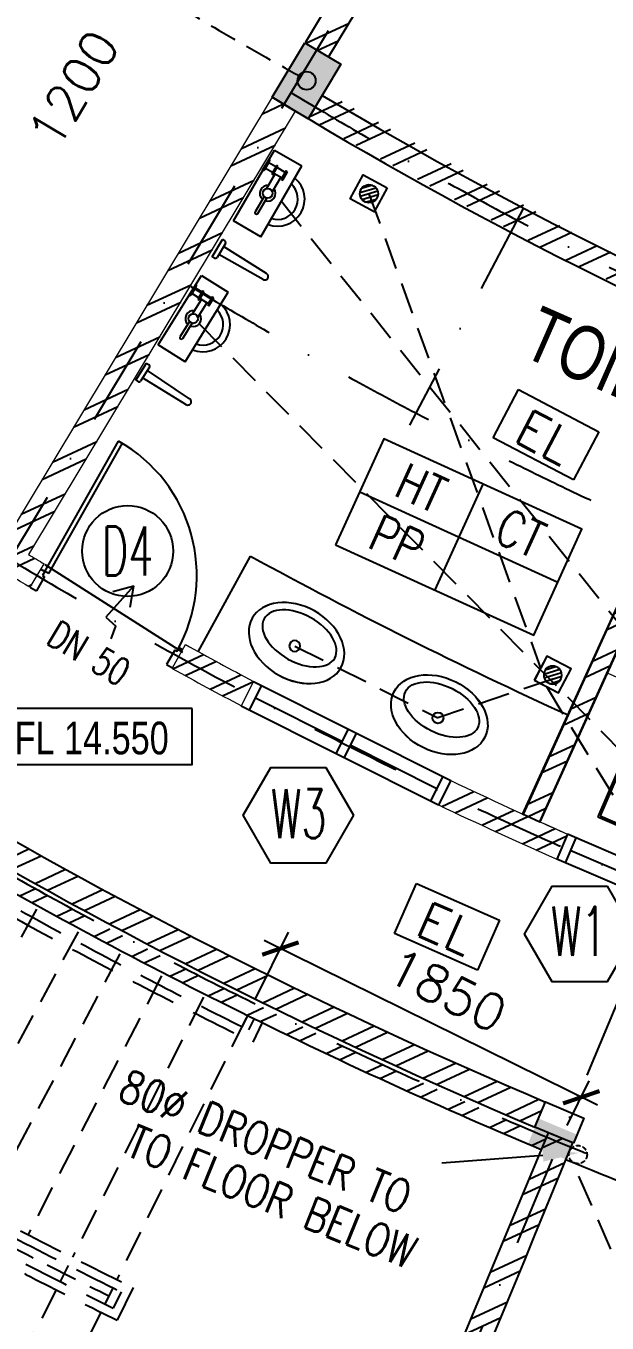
# Model space of a CAD drawing. Extents: x 2879167 to 2959690, y -882003 to -585933.
# Drawn here: x 2900177 to 2903379, y -859950 to -852808 of the extents above; entities that cross this region are included whole.
import ezdxf
from ezdxf.enums import TextEntityAlignment as Align

# ---------------------------------------------------------------- set-up
doc = ezdxf.new("R2010")
doc.units = 0
doc.header["$LTSCALE"] = 1000
doc.header["$MEASUREMENT"] = 0
doc.header["$PDMODE"] = 66
for name, pattern in [('DASHDOT', [1, 0.5, -0.25, 0, -0.25]), ('DASHED', [0.75, 0.5, -0.25]), ('HIDDEN', [0.375, 0.25, -0.125])]:
    doc.linetypes.add(name, pattern=pattern)
doc.layers.get('0').update_dxf_attribs({"linetype": 'CONTINUOUS'})
doc.layers.get('DEFPOINTS').update_dxf_attribs({"linetype": 'CONTINUOUS'})
for name, color, linetype in [('-EL & K', 10, 'CONTINUOUS'), ('COL', 3, 'CONTINUOUS'), ('DIM', 5, 'CONTINUOUS'), ('DR', 5, 'CONTINUOUS'), ('DRAIN', 1, 'CONTINUOUS'), ('Finishes', 1, 'CONTINUOUS'), ('GRID', 6, 'DASHDOT'), ('H', 6, 'CONTINUOUS'), ('h-x', 6, 'CONTINUOUS'), ('LINE', 7, 'CONTINUOUS'), ('railing', 1, 'CONTINUOUS'), ('RWDP', 5, 'CONTINUOUS'), ('SCH-WIN', 7, 'CONTINUOUS'), ('Sch_Door', 7, 'CONTINUOUS'), ('Sch_Window', 2, 'CONTINUOUS'), ('SP', 122, 'HIDDEN'), ('SPEC', 7, 'CONTINUOUS'), ('stair', 7, 'CONTINUOUS'), ('TEXT', 7, 'CONTINUOUS'), ('WALL', 2, 'CONTINUOUS'), ('WIN', 5, 'CONTINUOUS'), ('WP', 1, 'HIDDEN')]:
    doc.layers.add(name, color=color, linetype=linetype)
doc.styles.add('ROMANS', font='romans.shx')
doc.styles.add('ROMS', font='ROMANS.SHX', dxfattribs={"height": 300})
doc.styles.get("Standard").update_dxf_attribs({"font": 'Helv.shx'})
doc.dimstyles.get("Standard").update_dxf_attribs({"dimscale": 5, "dimtxt": 1, "dimasz": 2, "dimexe": 1, "dimexo": 1, "dimgap": 1, "dimtad": 0, "dimtih": 1, "dimtoh": 1, "dimdec": 4, "dimzin": 0, "dimdsep": 46, "dimtxsty": 'ROMANS', "dimcen": 1, "dimadec": 0, "dimazin": 0, "dimtfac": 1, "dimtdec": 4, "dimtofl": 0, "dimtmove": 0, "dimatfit": 3, "dimfxl": 0, "dimtolj": 1, "dimtzin": 0, "dimarcsym": 0})
doc.dimstyles.new('STANDARD$0', dxfattribs={"dimscale": 0, "dimtxt": 8, "dimasz": 6, "dimexe": 1, "dimexo": 1, "dimgap": 3, "dimtad": 1, "dimdec": 0, "dimlfac": -1, "dimrnd": 1, "dimzin": 0, "dimdsep": 46, "dimtxsty": 'Standard', "dimcen": 0, "dimclrd": 5, "dimclre": 250, "dimadec": 0, "dimazin": 0, "dimtfac": 1, "dimtdec": 4, "dimtofl": 0, "dimtmove": 0, "dimatfit": 3, "dimfxl": 0, "dimtolj": 1, "dimtzin": 0, "dimarcsym": 0})
pattern_1 = [(50, (488140.78, 85286.4), (251.041064, -21.963247), [26.25, -288.75]), (355, (488140.78, 85286.4), (-48.562967, 263.267247), [21, -231]), (100.4514, (488161.7, 85284.56), (202.478284, 241.30384), [22.309067, -245.39974]), (46.1842, (488140.78, 85356.4), (373.534367, -57.931655), [39.375, -433.125]), (96.6356, (488171.9, 85351.57), (327.131947, 340.941255), [33.4636, -368.09955]), (351.1842, (488140.78, 85356.4), (327.13168, 340.94151), [31.5, -346.5]), (21, (488175.78, 85338.9), (208.917468, -140.916612), [26.25, -288.75]), (326, (488175.78, 85338.9), (85.160366, 253.802516), [21, -231]), (71.4514, (488193.19, 85327.15), (294.07792, 112.885674), [22.309067, -245.39974]), (37.5, (488140.78, 85286.39), (4.2559494, 116.5128488), [0, -228.2, 0, -234.5, 0, -231.875]), (7.5, (488140.78, 85286.39), (92.074338, 138.044099), [0, -133.7, 0, -222.95, 0, -88.375]), (327.5, (488062.73, 85286.39), (186.8378527, -7.894205), [0, -87.5, 0, -273, 0, -362.25]), (317.5, (488027.73, 85286.4), (204.115159, 35.036744), [0, -113.75, 0, -181.3, 0, -257.25])]

# ---------------------------------------------------------------- blocks, each defined once
blk = doc.blocks.new('DR900')
at = {"layer": 'DR'}
for p, q in [((25, 940), (50, 940)), ((25, 115), (25, 940)), ((50, 115), (50, 940)), ((0, 115), (25, 115)), ((50, 115), (25, 115)), ((25, 115), (25, 90)), ((25, 90), (38, 90)), ((38, 90), (38, 0)), ((862, 90), (875, 90)), ((862, 90), (862, 0)), ((874.6, 115), (900, 115)), ((875, 115), (875, 90)), ((0, 0), (38, 0)), ((862, 0), (900, 0))]:
    blk.add_line(p, q, dxfattribs=at)
blk.add_arc((25, 90), 850, 0, 90, dxfattribs=at)
blk = doc.blocks.new('WC1-AA-P')
for p, q in [((-200, -595), (-200, 0)), ((-200, 0), (0, 0)), ((200, 0), (0, 0)), ((200, -595), (200, 0)), ((-190, -585), (-190, -10)), ((-190, -10), (0, -10)), ((190, -10), (0, -10)), ((190, -585), (190, -10)), ((-190, -238.1), (-109.1, -238.1)), ((-190, -260.1), (-105.6, -260.1)), ((-190, -282.1), (-102.2, -282.1)), ((190, -282.1), (102.2, -282.1)), ((190, -260.1), (105.6, -260.1)), ((190, -238.1), (109.1, -238.1)), ((-190, -304.1), (-99.4, -304.1)), ((-190, -326.1), (-95.2, -326.1)), ((-190, -348.1), (-91.7, -348.1)), ((190, -348.1), (91.7, -348.1)), ((190, -326.1), (95.2, -326.1)), ((190, -304.1), (99.4, -304.1)), ((-190, -370.1), (-87.5, -370.1)), ((-190, -392.1), (-82.7, -392.1)), ((-190, -414.1), (-78.5, -414.1)), ((190, -414.1), (78.5, -414.1)), ((190, -392.1), (82.7, -392.1)), ((190, -370.1), (87.5, -370.1)), ((-190, -436.1), (-73.6, -436.1)), ((-190, -458.1), (-68.8, -458.1)), ((-190, -480.1), (-62.5, -480.1)), ((190, -480.1), (62.5, -480.1)), ((190, -458.1), (68.8, -458.1)), ((190, -436.1), (73.6, -436.1)), ((-200, -595), (0, -595)), ((-190, -585), (0, -585)), ((190, -585), (0, -585)), ((200, -595), (0, -595))]:
    blk.add_line(p, q)
blk.add_circle((-0.3, -122.5), 50)
for centre, radius, start, end in [((-43.3, -134), 75.3, 106.06409, 151.9346), ((-7.2, -240.9), 188, 87.8826, 107.6175), ((7.2, -240.9), 188, 72.3825, 92.1174), ((43.3, -134), 75.3, 28.0654, 73.93591), ((45.8, -156.5), 166, 159.58955, 193.13024), ((-45.8, -156.5), 166, 346.86976, 20.41045), ((2847.9, 190), 2988.5, 187.38536, 192.46133), ((-2847.9, 190), 2988.5, 347.53867, 352.61464), ((40.3, -437), 111.9, 189.22993, 229.64631), ((-40.3, -437), 111.9, 310.35369, 350.77007), ((-0.3, -468), 63, 239.54708, 270), ((0.3, -468), 63, 270, 300.45292)]:
    blk.add_arc(centre, radius, start, end)
blk = doc.blocks.new('A$C1F7266B7')
at = {"layer": 'WIN'}
blk.add_circle((182.8, 279.3), 30.3, dxfattribs=at)
for centre, major_axis, ratio in [((202, 279.8), (0, 279.8), 0.722438), ((202, 279.8), (0, 279.8), 0.722438), ((202, 279.8), (0, 279.8), 0.722438), ((232, 281.4), (0, 222.3), 0.58459), ((232, 281.4), (0, 222.3), 0.58459), ((232, 281.4), (0, 222.3), 0.58459)]:
    blk.add_ellipse(centre, major_axis=major_axis, ratio=ratio, dxfattribs=at)
blk = doc.blocks.new('_ARCHTICK')
at = {"color": 0, "linetype": 'ByBlock', "const_width": 0.15}
blk.add_lwpolyline([(-0.5, -0.5), (0.5, 0.5)], dxfattribs=at)
blk = doc.blocks.new('*D195')
at = {"layer": 'DEFPOINTS', "color": 0}
for p in [(2914231.1, -832275.5), (2914231.1, -832275.5), (2913813.5, -834560.7), (2898231.1, -858827.3), (2931005.3, -860112.1)]:
    blk.add_point(p, dxfattribs=at)
at = {"layer": 'DIM'}
blk.add_arc((2914231.1, -832275.5), 2323, 238.92705, 301.07295, dxfattribs=at)
at = {"layer": 'DIM', "xscale": 200, "yscale": 200, "zscale": 200}
for p, rotation in [((2913032.1, -834265.2), 148.9270490380316), ((2915430.1, -834265.2), 31.07295098388072)]:
    blk.add_blockref('_ARCHTICK', p, dxfattribs=dict(at, rotation=rotation))
at = {"layer": 'DIM', "color": 7, "insert": (2914231.1, -834379.5), "char_height": 200, "attachment_point": 5, "rotation": 0, "style": 'ROMANS'}
blk.add_mtext('\\A1;62°8\'45"', dxfattribs=at)
blk = doc.blocks.new('*D214')
at = {"layer": 'DEFPOINTS', "color": 0}
for p in [(2914231.1, -832275.5), (2914231.1, -832275.5), (2903495.6, -864095.1), (2905581, -865721.3), (2910577.9, -865824)]:
    blk.add_point(p, dxfattribs=at)
at = {"layer": 'DIM'}
for p, q in [((2903463.6, -864189.8), (2903155.3, -865103.7)), ((2910567.1, -865923.4), (2910480.6, -866718.2))]:
    blk.add_line(p, q, dxfattribs=at)
blk.add_arc((2914231.1, -832275.5), 34546.3, 251.35623, 263.78541, dxfattribs=at)
at = {"layer": 'DIM', "xscale": 200, "yscale": 200, "zscale": 200}
for p, rotation in [((2903187.2, -865009), 161.3562291409189), ((2910491.4, -866618.8), 353.7854095700074)]:
    blk.add_blockref('_ARCHTICK', p, dxfattribs=dict(at, rotation=rotation))
at = {"layer": 'DIM', "color": 7, "insert": (2906842.8, -865798.2), "char_height": 200, "attachment_point": 5, "rotation": 347.57082, "style": 'ROMANS'}
blk.add_mtext('\\A1;12°25\'45"', dxfattribs=at)
blk = doc.blocks.new('*D215')
at = {"layer": 'DEFPOINTS', "color": 0}
for p in [(2914231.1, -832275.5), (2914231.1, -832275.5), (2896783.4, -861229.9), (2898591.6, -863062.9), (2903495.6, -864095.1)]:
    blk.add_point(p, dxfattribs=at)
at = {"layer": 'DIM'}
for p, q in [((2896731.8, -861315.5), (2896356.5, -861938.2)), ((2903463.6, -864189.8), (2903159.8, -865090.2))]:
    blk.add_line(p, q, dxfattribs=at)
blk.add_arc((2914231.1, -832275.5), 34532, 238.92705, 251.35623, dxfattribs=at)
at = {"layer": 'DIM', "xscale": 200, "yscale": 200, "zscale": 200}
for p, rotation in [((2896408.1, -861852.6), 148.9270488143155), ((2903191.8, -864995.5), 341.3562291409183)]:
    blk.add_blockref('_ARCHTICK', p, dxfattribs=dict(at, rotation=rotation))
at = {"layer": 'DIM', "color": 7, "insert": (2899806.7, -863409.4), "char_height": 200, "attachment_point": 5, "rotation": 335.14164, "style": 'ROMANS'}
blk.add_mtext('\\A1;12°25\'45"', dxfattribs=at)
blk = doc.blocks.new('*D221')
at = {"layer": 'DEFPOINTS', "color": 0}
for p in [(2901579.3, -857887.6), (2901398.4, -858253.8), (2903115.7, -858952.4)]:
    blk.add_point(p, dxfattribs=at)
at = {"layer": 'DIM', "color": 0}
for p, q in [((2901442.7, -858164.1), (2901623.6, -857797.9)), ((2903326.8, -858750.9), (2901489.6, -857843.3)), ((2903160, -858862.8), (2903281.5, -858616.9))]:
    blk.add_line(p, q, dxfattribs=at)
at = {"layer": 'DIM', "color": 0, "xscale": 150, "yscale": 150, "zscale": 150}
for p, rotation in [((2901579.3, -857887.6), 153.7115797951422), ((2903237.2, -858706.6), 333.7115797951422)]:
    blk.add_blockref('_ARCHTICK', p, dxfattribs=dict(at, rotation=rotation))
at = {"layer": 'DIM', "color": 7, "insert": (2902496.8, -858117.8), "char_height": 200, "attachment_point": 5, "rotation": 333.71158, "style": 'ROMANS'}
blk.add_mtext('\\A1;1850', dxfattribs=at)
blk = doc.blocks.new('A$C061803DA')
at = {"layer": 'LINE', "color": 5}
for p, q in [((71.8, 123.1), (27.9, 79.3)), ((96.6, 119.7), (31.3, 54.4)), ((113.5, 108.3), (42.8, 37.6)), ((124.9, 91.4), (59.6, 26.1)), ((126.8, 65.1), (85.9, 24.2))]:
    blk.add_line(p, q, dxfattribs=at)
at = {"layer": 'LINE', "color": 5, "linetype": 'Continuous'}
blk.add_lwpolyline([(150, 150), (150, 0), (0, 0), (0, 150)], close=True, dxfattribs=at)
at = {"layer": 'LINE', "color": 5}
blk.add_circle((77.5, 73.5), 50, dxfattribs=at)
blk = doc.blocks.new('*D241')
at = {"layer": 'DEFPOINTS', "color": 0}
for p in [(2914231.1, -832275.5), (2914231.1, -832275.5), (2901771.2, -864242.7), (2900803, -864502.9), (2903074.2, -865344.1)]:
    blk.add_point(p, dxfattribs=at)
at = {"layer": 'DIM'}
blk.add_arc((2914231.1, -832275.5), 34309.7, 247.38014, 251.35624, dxfattribs=at)
at = {"layer": 'DIM', "xscale": 200, "yscale": 200, "zscale": 200}
for p, rotation in [((2901035.1, -863946), 157.3801448760717), ((2903262.9, -864784.7), 341.3562392169155)]:
    blk.add_blockref('_ARCHTICK', p, dxfattribs=dict(at, rotation=rotation))
at = {"layer": 'DIM', "color": 7, "insert": (2902218.9, -864179.7), "char_height": 200, "attachment_point": 5, "rotation": 339.36819, "style": 'ROMANS'}
blk.add_mtext('\\A1;3°58\'34"', dxfattribs=at)
blk = doc.blocks.new('*D242')
at = {"layer": 'DEFPOINTS', "color": 0}
for p in [(2914231.1, -832275.5), (2914231.1, -832275.5), (2903828.1, -864970), (2903070, -865356.5), (2904804.9, -865891.9)]:
    blk.add_point(p, dxfattribs=at)
at = {"layer": 'DIM'}
blk.add_arc((2914231.1, -832275.5), 34309.7, 251.35623, 254.33615, dxfattribs=at)
at = {"layer": 'DIM', "xscale": 200, "yscale": 200, "zscale": 200}
for p, rotation in [((2903262.9, -864784.7), 161.3562293810234), ((2904967.8, -865311), 344.3361454312286)]:
    blk.add_blockref('_ARCHTICK', p, dxfattribs=dict(at, rotation=rotation))
at = {"layer": 'DIM', "color": 7, "insert": (2904176.5, -864849.6), "char_height": 200, "attachment_point": 5, "rotation": 342.84619, "style": 'ROMANS'}
blk.add_mtext('\\A1;2°58\'48"', dxfattribs=at)

msp = doc.modelspace()

# ---------------------------------------------------------------- hatches: boundary and pattern name
at = {"layer": 'H', "ltscale": 0.1}
h = msp.add_hatch(dxfattribs=at)
h.set_pattern_fill('ANSI32', color=256, scale=500, angle=340, style=0)
h.paths.add_polyline_path([(2903578.8, -849807.6), (2903753.9, -849807.6), (2903900.6, -849564.2, -0.000012), (2903899.8, -849563.7, 0.000012), (2903900.6, -849564.2), (2904416.7, -848707.7, -0.000013), (2904415.9, -848707.2, 0.000013), (2904416.7, -848707.7), (2904932.9, -847851.2, -0.000015), (2904932, -847850.7, 0.000015), (2904932.9, -847851.2), (2905294.8, -847250.5), (2905119.7, -847250.5)])
h.paths.add_polyline_path([(2902802.2, -851387), (2902674.5, -851309.9), (2902674.4, -851310.1), (2902673.7, -851309.6), (2901715.3, -852900), (2901843.9, -852977.2), (2902352.2, -852133.8, -0.000009), (2902351.5, -852133.4, 0.000009), (2902352.2, -852133.8)])
h = msp.add_hatch(dxfattribs=at)
h.set_pattern_fill('AR-CONC', color=256, scale=35, style=0)
h.set_pattern_definition(pattern_1)
h.paths.add_polyline_path([(2901912, -853018.1), (2901714.8, -852899.7), (2901534.7, -853199.8), (2901534.7, -853199.8), (2901731.9, -853318.2)])
h.paths.add_polyline_path([(2899148.4, -856723.9), (2898967.7, -857023.7), (2899481.6, -857333.4), (2899662.3, -857033.6)])
h.paths.add_polyline_path([(2897764.1, -855872.7), (2897635.6, -855795.3), (2897516.9, -855992.3), (2897645.4, -856069.7)])
h = msp.add_hatch(dxfattribs=at)
h.set_pattern_fill('ANSI32', color=256, scale=500, angle=340, style=0)
h.paths.add_polyline_path([(2901663.2, -853277.2, -0.001532), (2901534.7, -853199.8), (2899986.3, -855769.3, 0.00225), (2900198.4, -855896.6), (2900200.7, -855897.9), (2900278.1, -855769.5, -0.000915), (2900192.2, -855718.3)])
h.paths.add_polyline_path([(2901430.9, -856416.9, -0.003899), (2901055.9, -856214.4), (2900983.6, -856345.8, 0.003929), (2901363.5, -856551)])
h.paths.add_polyline_path([(2902518.4, -856962.9), (2902451, -857096.9), (2902453.7, -857098.2, 0.006489), (2903101.9, -857395.6), (2903101.9, -857395.6), (2903161.1, -857257.7, -0.001532), (2903008.3, -857189.4), (2903008.3, -857189.4), (2903007.1, -857188.9, -0.000923), (2902915.2, -857147.3), (2902914, -857146.7), (2902914, -857146.7, -0.003991)])
h = msp.add_hatch(dxfattribs=at)
h.set_pattern_fill('ANSI32', color=256, scale=500, angle=340, style=0)
edge = h.paths.add_edge_path()
edge.add_line((2904844.8, -854716.6), (2904786.9, -854855))
edge.add_line((2904786.9, -854855), (2903100.2, -854072.9))
edge.add_line((2903100.2, -854072.9), (2901731.9, -853318.2))
edge.add_line((2901731.9, -853318.2), (2901822, -853168.2))
edge.add_line((2901822, -853168.2), (2903266.6, -853989.2))
edge.add_line((2903266.6, -853989.2), (2904845.2, -854716.8))
h = msp.add_hatch(dxfattribs=at)
h.set_pattern_fill('ANSI32', color=256, scale=500, angle=340, style=0)
h.set_pattern_definition([(25, (488140.78, 85286.4), (-79.240924, 169.93271), []), (25, (488223.83, 85256.16), (-79.240924, 169.93271), [])])
h.paths.add_polyline_path([(2904658.3, -855964.4), (2904439.6, -855869.8), (2904397.8, -855966.5), (2904528, -856019.4), (2903897.4, -857571.2), (2903990, -857608.8)])
h.paths.add_polyline_path([(2903740.3, -855572.4), (2903649.2, -855531.1), (2902914, -857146.7), (2903008.3, -857189.4)])
h.paths.add_polyline_path([(2905367.1, -856238.6), (2905332.4, -856332.4), (2905462.9, -856380.3), (2904893.4, -857955.5), (2904987.4, -857989.5), (2905590.9, -856320.3)])
h.paths.add_polyline_path([(2905145.1, -858045.7), (2904987.7, -857988.7), (2904738.1, -857892.9), (2904682.5, -858037.9), (2904889.4, -858113.6), (2905096.9, -858187.7)])
h.paths.add_polyline_path([(2906116.1, -858524.7), (2906158.7, -858380.9), (2905903.6, -858300.7), (2905744.4, -858249.2), (2905697.8, -858391.7), (2905905.8, -858458.8)])
h.paths.add_polyline_path([(2906536.8, -856639.4), (2906309.9, -856566.7), (2906278.9, -856661.7), (2906411.3, -856704.4), (2905903.6, -858300.7), (2905998.9, -858331)])
h.paths.add_polyline_path([(2907492.8, -856920.9), (2907379.4, -856889.7), (2907264.6, -856857.4), (2907237.3, -856953.6), (2907371.6, -856990.6), (2906926.6, -858606.1), (2907023, -858632.7)])
h.paths.add_polyline_path([(2907184.6, -858676.3), (2907023, -858632.7), (2906765.4, -858560.8), (2906724.4, -858705.1), (2906935, -858764), (2907147.6, -858821.7)])
h.paths.add_polyline_path([(2907962.4, -858871.7), (2907928.4, -859017.8), (2907760.9, -858977.8), (2907797.9, -858832.4)])
h = msp.add_hatch(dxfattribs=at)
h.set_pattern_fill('ANSI32', color=256, scale=500, angle=340, style=0)
h.paths.add_polyline_path([(2899662, -857034), (2899584.6, -857162.5, 0.032953), (2902981.3, -858871), (2903039.2, -858732.7, -0.032934)])
h = msp.add_hatch(dxfattribs=at)
h.set_pattern_fill('AR-CONC', color=256, scale=35, style=0)
h.set_pattern_definition(pattern_1)
h.paths.add_polyline_path([(2903214, -858912), (2903213.9, -858912, -0.001991), (2903002.1, -858823.4), (2903001.9, -858823.3), (2902944, -858961.7), (2903156.2, -859050.4), (2903156.2, -859050.4)])
h.paths.add_polyline_path([(2905332.5, -859589.1), (2904764, -859397.2), (2904652.1, -859728.9), (2904794.2, -859776.8), (2904794.2, -859776.8), (2905220.6, -859920.7)])
h.paths.add_polyline_path([(2897688.2, -860163.4), (2897628, -860127.2, -0.001769), (2897431.3, -860009), (2897431.1, -860008.9), (2897353.8, -860137.4), (2897550.9, -860255.9, 0.000537), (2897611.1, -860291.7)])
h.paths.add_polyline_path([(2901771.2, -862373.4), (2901494.6, -862257.3), (2901552.6, -862119), (2901829.2, -862235)])
h = msp.add_hatch(dxfattribs=at)
h.set_pattern_fill('ANSI32', color=256, scale=500, angle=340, style=0)
h.paths.add_polyline_path([(2901690.8, -862177.4), (2901829.1, -862235.4), (2901909.8, -862041.8), (2902017, -861784.5), (2902299.6, -861106.1), (2902597.1, -860392.2), (2902833.9, -859823.8), (2902925.4, -859604.3), (2902981.5, -859465.2), (2903189.9, -858958.3), (2903055.6, -858902.1)])
at = {"layer": 'LINE', "ltscale": 0.1}
h = msp.add_hatch(dxfattribs=at)
h.set_pattern_fill('ANSI32', color=6, scale=500, angle=340, style=0)
h.set_pattern_definition([(25, (488140.78, 188080.5), (-79.240924, 169.93271), []), (25, (488223.83, 188050.26), (-79.240924, 169.93271), [])])
h.paths.add_polyline_path([(2899572.7, -857182.2), (2899533, -857248.1, 0.033662), (2903017.1, -858994.6), (2903046.7, -858923.5, -0.033653)])

# ---------------------------------------------------------------- linework, layer by layer
at = {"layer": '-EL & K', "color": 10}
for p, q in [((2902752, -855075.2), (2902891.5, -854809.6)), ((2902891.5, -854809.6), (2903334.1, -855042.1)), ((2903194.6, -855307.7), (2902752, -855075.2)), ((2903334.1, -855042.1), (2903194.6, -855307.7)), ((2902208.8, -857804.5), (2902329.9, -857530)), ((2902329.9, -857530), (2902787.3, -857731.8)), ((2902787.3, -857731.8), (2902666.2, -858006.3)), ((2902666.2, -858006.3), (2902208.8, -857804.5))]:
    msp.add_line(p, q, dxfattribs=at)
for p, q in [((2901203.7, -854078.1), (2901260.1, -853983.7)), ((2900782.6, -854757.7), (2900842, -854665.2))]:
    msp.add_line(p, q)
at = {"color": 7, "linetype": 'Continuous'}
for p, q in [((2901276.5, -854005.1), (2901230.3, -854082.3)), ((2901273, -853991.4), (2901260.1, -853983.7)), ((2901216.6, -854085.8), (2901203.7, -854078.1)), ((2901216.6, -854085.8), (2901203.7, -854078.1)), ((2900857.7, -854687.1), (2900809, -854762.8)), ((2900854.7, -854673.3), (2900842, -854665.2)), ((2900795.2, -854765.8), (2900782.6, -854757.7)), ((2900795.2, -854765.8), (2900782.6, -854757.7))]:
    msp.add_line(p, q, dxfattribs=at)
at = {"linetype": 'Continuous'}
for p, q in [((2901502.9, -854171), (2901266.2, -854022.2)), ((2901483.7, -854203.1), (2901240.6, -854065.2)), ((2901078.6, -854860.3), (2900846.9, -854703.9)), ((2901058.5, -854891.7), (2900819.8, -854746))]:
    msp.add_line(p, q, dxfattribs=at)
at = {"ltscale": 2}
for p, q in [((2900280.7, -855772.2), (2901040.2, -856255.1)), ((2900410.5, -859632.6), (2900365.4, -859721.9)), ((2900656.5, -859755.6), (2900612.3, -859845.2))]:
    msp.add_line(p, q, dxfattribs=at)
at = {"color": 7, "linetype": 'Continuous'}
for centre, start, end in [((2901267.9, -853999.9), 329.14527, 59.14527), ((2901221.7, -854077.2), 239.14527, 329.14527), ((2900849.3, -854681.7), 327.29286, 57.29286), ((2900800.6, -854757.4), 237.29286, 327.29286)]:
    msp.add_arc(centre, 10, start, end, dxfattribs=at)
at = {"linetype": 'Continuous'}
for centre, start, end in [((2901494, -854187.5), 236.69265, 61.5979), ((2901069.2, -854876.4), 234.84023, 59.74548)]:
    msp.add_arc(centre, 18.7, start, end, dxfattribs=at)
at = {"ltscale": 2}
for radius, start, end in [(26725, 241.34271, 245.53845), (28975, 247.52844, 250.76299), (33575, 233.67219, 249.21494)]:
    msp.add_arc((2914231.1, -832275.5), radius, start, end, dxfattribs=at)
at = {"layer": 'COL', "color": 3, "ltscale": 2}
for points in [[(2901714.8, -852899.7), (2901912, -853018.1), (2901731.9, -853318.2), (2901534.7, -853199.8)], [(2903193.5, -858959.8), (2902981.3, -858871), (2903039.2, -858732.7), (2903251.3, -858821.4)]]:
    msp.add_lwpolyline(points, close=True, dxfattribs=at)
at = {"layer": 'DRAIN', "color": 1, "ltscale": 2}
msp.add_arc((2914231.1, -832275.5), 33805, 233.31647, 249.59252, dxfattribs=at)
at = {"layer": 'Finishes'}
for p, q in [((2902016.1, -855373.4), (2903108.5, -855870.5)), ((2902695, -855330.4), (2902429.9, -855912.8))]:
    msp.add_line(p, q, dxfattribs=at)
msp.add_lwpolyline([(2901883.7, -855664.3), (2902976.1, -856161.4), (2903241.2, -855578.9), (2902148.7, -855081.8)], close=True, dxfattribs=at)
at = {"layer": 'GRID'}
for p, q in [((2914231.1, -832275.5), (2896218.2, -862167.7)), ((2914231.1, -832275.5), (2900803, -864502.9)), ((2902918.6, -853810), (2902290.8, -855005.1))]:
    msp.add_line(p, q, dxfattribs=at)
for radius, start, end in [(24400, 238.92705, 301.24907), (25600, 239.10316, 252.4173), (27400, 234.58389, 305.41611), (28900, 234.80971, 305.04123), (32500, 235.39893, 304.60107)]:
    msp.add_arc((2914231.1, -832275.5), radius, start, end, dxfattribs=at)
at = {"layer": 'H', "color": 2, "lineweight": 0, "ltscale": 0.1}
for p, q in [((2901534.7, -853199.8), (2899986.3, -855769.3)), ((2900192.2, -855718.3), (2901663.2, -853277.2)), ((2903164.6, -856601.6), (2903649.2, -855531.1)), ((2900200.7, -855898), (2900278.1, -855769.5)), ((2900985.5, -856342.2), (2901055.9, -856214.4)), ((2903379.4, -856369.5), (2903008.3, -857189.4)), ((2901430.9, -856417), (2901363.5, -856551)), ((2902518.4, -856962.9), (2902451, -857096.9)), ((2903101.9, -857395.6), (2903161.1, -857257.7)), ((2903161.1, -857257.7), (2903101.9, -857395.6))]:
    msp.add_line(p, q, dxfattribs=at)
at = {"layer": 'H', "color": 5, "lineweight": 0, "ltscale": 0.1}
msp.add_line((2903101.9, -857395.6), (2903101.9, -857395.6), dxfattribs=at)
at = {"layer": 'H', "color": 2, "lineweight": 0, "ltscale": 0.1}
for radius, start, end in [(27325, 239.08431, 239.294), (27475, 238.77065, 239.29199), (27325, 241.17293, 242.06616), (27475, 241.17293, 242.07694), (27325, 244.61882, 246.1011), (27475, 244.61142, 246.10473), (27325, 245.75009, 246.1011)]:
    msp.add_arc((2914231.1, -832275.5), radius, start, end, dxfattribs=at)
at = {"layer": 'H', "color": 7, "lineweight": 0, "ltscale": 0.1}
msp.add_arc((2914231.1, -832275.5), 26425, 245.75366, 247.77552, dxfattribs=at)
at = {"layer": 'h-x', "ltscale": 0.1}
msp.add_lwpolyline([(2903740.3, -855572.4), (2903649.2, -855531.1), (2902914, -857146.7), (2903008.3, -857189.4)], close=True, dxfattribs=at)
at = {"layer": 'LINE', "ltscale": 0.1}
msp.add_line((2901126.9, -856253.3), (2901414.6, -855726.8), dxfattribs=at)
at = {"layer": 'LINE', "color": 5, "linetype": 'Continuous'}
msp.add_lwpolyline([(2902978.5, -856410.6), (2903111.4, -856480.3), (2903181.1, -856347.5), (2903048.2, -856277.8)], close=True, dxfattribs=at)
at = {"layer": 'railing'}
for p, q in [((2901434.4, -858273.8), (2901403.8, -858335.5)), ((2901479.3, -858295.8), (2901426.5, -858402.4))]:
    msp.add_line(p, q, dxfattribs=at)
at = {"layer": 'railing', "linetype": 'HIDDEN'}
for p, q in [((2900701.4, -859777.7), (2900657.1, -859867.3)), ((2900768.4, -859754.9), (2900679.8, -859934.2))]:
    msp.add_line(p, q, dxfattribs=at)
for centre, radius, start, end in [((2915005.3, -830757.2), 30800, 239.67171, 243.84058), ((2915005.3, -830757.2), 30750, 239.71302, 243.74772), ((2914231.1, -832275.5), 30650, 239.08431, 243.80505), ((2914231.1, -832275.5), 30600, 239.08431, 243.89882), ((2914231.1, -832275.5), 30800, 242.13685, 243.89761), ((2914231.1, -832275.5), 30750, 242.10423, 243.80474)]:
    msp.add_arc(centre, radius, start, end, dxfattribs=at)
at = {"layer": 'RWDP', "ltscale": 0.1}
msp.add_circle((2901723.6, -853108.9), 50, dxfattribs=at)
at = {"layer": 'RWDP', "linetype": 'DASHED', "ltscale": 0.3}
msp.add_arc((2910311.3, -837327.5), 17962.4, 235.20691, 241.28767, dxfattribs=at)
at = {"layer": 'SCH-WIN', "ltscale": 0.1}
for points in [[(2901982.2, -857153.9), (2901830.2, -857417.1), (2901526.2, -857417.1), (2901374.2, -857153.9), (2901526.2, -856890.6), (2901830.2, -856890.6)], [(2903532.8, -857807.7), (2903380.8, -858071), (2903076.8, -858071), (2902924.8, -857807.7), (2903076.8, -857544.5), (2903380.8, -857544.5)]]:
    msp.add_lwpolyline(points, close=True, dxfattribs=at)
at = {"layer": 'Sch_Door', "ltscale": 0.1}
msp.add_circle((2900737.7, -855698.8), 250.4, dxfattribs=at)
at = {"layer": 'SP', "ltscale": 0.7}
for p, q in [((2901584.8, -853773.2), (2905824, -859069.4)), ((2901131.9, -854448), (2905791.7, -859165.1))]:
    msp.add_line(p, q, dxfattribs=at)
at = {"layer": 'SPEC', "color": 7}
for p, q in [((2900770.9, -855890.5), (2900616.8, -856062.4)), ((2900656.5, -855922.1), (2900770.9, -855890.5)), ((2900751.9, -856007.7), (2900770.9, -855890.5)), ((2900616.8, -856062.4), (2900672.6, -856112.5)), ((2900646.6, -856182.8), (2900672.6, -856112.5))]:
    msp.add_line(p, q, dxfattribs=at)
at = {"layer": 'SPEC', "color": 161}
msp.add_line((2903026, -859027.7), (2902469.3, -859069.1), dxfattribs=at)
at = {"layer": 'SPEC', "color": 1}
msp.add_lwpolyline([(2901093.4, -856566.6), (2899884, -856566.6), (2899884, -856873.6), (2901093.4, -856873.6)], close=True, dxfattribs=at)
at = {"layer": 'SPEC', "color": 161}
msp.add_solid([(2903023.6, -858994.5), (2903028.5, -859061), (2903225.5, -859012.9)], dxfattribs=at)
at = {"layer": 'stair', "linetype": 'HIDDEN', "ltscale": 0.7}
for p, q in [((2900235.6, -857671.1), (2899461.8, -859075.3)), ((2900464.3, -857795.3), (2899702.9, -859206.7)), ((2900694, -857917.5), (2899945.1, -859336)), ((2900924.7, -858037.8), (2900188.5, -859463.1)), ((2901156.4, -858156.2), (2900433.1, -859588)), ((2901389.1, -858272.5), (2900678.7, -859710.7)), ((2901397.7, -858257.3), (2901367.9, -858317.8)), ((2900342.9, -859766.5), (2899610.1, -861217)), ((2900590.1, -859890), (2899870.4, -861347))]:
    msp.add_line(p, q, dxfattribs=at)
msp.add_arc((2914231.1, -832275.5), 30700, 242.02204, 243.71158, dxfattribs=at)
at = {"layer": 'WALL'}
for p, q in [((2902673.8, -851309.5), (2901715.3, -852900)), ((2902802.2, -851387), (2901843.9, -852977.2)), ((2903649.2, -855531.1), (2902917.2, -857148.2)), ((2903740.3, -855572.4), (2903008.3, -857189.4)), ((2902518.4, -856962.9), (2902451, -857096.9)), ((2903161.1, -857257.7), (2903101.9, -857395.6))]:
    msp.add_line(p, q, dxfattribs=at)
msp.add_lwpolyline([(2901690.8, -862177.4), (2901829.1, -862235.4), (2901909.8, -862041.8), (2902017, -861784.5), (2902299.6, -861106.1), (2902597.1, -860392.2), (2902833.9, -859823.8), (2902925.4, -859604.3), (2902981.5, -859465.2), (2903189.9, -858958.3), (2903055.6, -858902.1)], close=True, dxfattribs=at)
for radius, start, end in [(24475, 238.75147, 256.7191), (24325, 239.29214, 266.76081), (28727, 239.52337, 247.07304), (28877, 239.5223, 247.07364), (28977, 239.5223, 247.2321), (32425, 238.35276, 247.24761)]:
    msp.add_arc((2914231.1, -832275.5), radius, start, end, dxfattribs=at)
at = {"layer": 'WIN'}
for p, q in [((2901320.6, -853880.3), (2901546, -853490.8)), ((2901546, -853490.8), (2901697.5, -853578.5)), ((2901472.1, -853967.9), (2901697.5, -853578.5)), ((2901481.5, -853602.2), (2901516.6, -853541.7)), ((2901493.5, -853599.1), (2901519.8, -853553.6)), ((2901497.9, -853591.5), (2901535.7, -853613.4)), ((2901553.3, -853583.1), (2901515.4, -853561.2)), ((2901557.7, -853575.5), (2901531.4, -853621)), ((2901538.9, -853625.4), (2901565.2, -853579.9)), ((2901565.2, -853579.9), (2901557.7, -853575.5)), ((2901606.3, -853613.8), (2901560.8, -853587.5)), ((2901503.6, -853703.9), (2901550.9, -853622.2)), ((2901531.4, -853621), (2901538.9, -853625.4)), ((2901581.2, -853639.7), (2901534, -853721.2)), ((2901543.3, -853617.8), (2901588.7, -853644.1)), ((2901610.7, -853606.2), (2901584.4, -853651.7)), ((2901584.4, -853651.7), (2901591.9, -853656)), ((2901591.9, -853656), (2901618.2, -853610.6)), ((2901618.2, -853610.6), (2901610.7, -853606.2)), ((2901489.2, -853746.2), (2901440.1, -853831)), ((2901455.3, -853839.8), (2901504.3, -853755)), ((2901472.1, -853967.9), (2901320.6, -853880.3)), ((2900905.8, -854563.8), (2901143.7, -854181.8)), ((2901075.7, -854291.1), (2901112.7, -854231.7)), ((2901143.7, -854181.8), (2901292.3, -854274.3)), ((2901054.4, -854656.3), (2901292.3, -854274.3)), ((2901087.7, -854288.3), (2901115.5, -854243.7)), ((2901092.3, -854280.9), (2901129.5, -854304)), ((2901148, -854274.3), (2901110.8, -854251.2)), ((2901152.6, -854266.9), (2901124.9, -854311.4)), ((2901132.3, -854316.1), (2901160, -854271.5)), ((2901160, -854271.5), (2901152.6, -854266.9)), ((2901200, -854306.7), (2901155.4, -854278.9)), ((2901204.6, -854299.2), (2901176.8, -854343.8)), ((2901184.3, -854348.4), (2901212, -854303.9)), ((2901212, -854303.9), (2901204.6, -854299.2)), ((2901094.4, -854393.4), (2901144.3, -854313.3)), ((2901174, -854331.8), (2901124.3, -854411.7)), ((2901124.9, -854311.4), (2901132.3, -854316.1)), ((2901136.9, -854308.6), (2901181.5, -854336.4)), ((2901176.8, -854343.8), (2901184.3, -854348.4)), ((2901078.7, -854435.2), (2901026.9, -854518.4)), ((2901041.7, -854527.7), (2901093.5, -854444.5)), ((2901054.4, -854656.3), (2900905.8, -854563.8)), ((2901475.4, -856439.4), (2901408.1, -856573.4)), ((2901430.7, -856416.9), (2902518.4, -856962.9)), ((2901441.8, -856506.4), (2901918.6, -856745.7)), ((2901363.4, -856551), (2902451.1, -857096.9)), ((2901952.8, -856679), (2901885.5, -856813.1)), ((2901997.5, -856701.4), (2901930.2, -856835.5)), ((2902440.7, -857007.8), (2901963.2, -856768.2)), ((2902473.7, -856940.4), (2902406.4, -857074.5)), ((2903207, -857277.4), (2903147.9, -857415.3)), ((2903742.6, -857507.4), (2903161.1, -857257.7)), ((2903176.8, -857346.1), (2903667.7, -857556.8)), ((2903683.4, -857645.2), (2903101.9, -857395.6))]:
    msp.add_line(p, q, dxfattribs=at)
for centre in [(2901509, -853729.4), (2901099.1, -854419.1)]:
    msp.add_circle(centre, 26.2, dxfattribs=at)
for centre, radius, start, end in [((2901511.7, -853549.4), 9.14, 332.34592, 57.52905), ((2901485.8, -853594.1), 9.14, 242.34592, 327.52905), ((2901563.1, -853760.7), 150, 249.67009, 50.37837), ((2901509, -853729.4), 43.7, 82.78791, 228.51445), ((2901509, -853729.4), 43.7, 251.81377, 36.52378), ((2901563.1, -853760.7), 112.5, 252.77725, 47.13852), ((2901447.7, -853835.4), 8.75, 149.93749, 329.93749), ((2901107.5, -854239.2), 9.14, 330.4935, 55.67664), ((2901080.2, -854283.1), 9.14, 240.4935, 325.67664), ((2901099.1, -854419.1), 43.7, 80.93549, 226.66203), ((2901152.1, -854452.1), 150, 247.81767, 48.52595), ((2901152.1, -854452.1), 112.5, 250.92483, 45.2861), ((2901099.1, -854419.1), 43.7, 249.96135, 34.67136), ((2901034.3, -854523), 8.75, 148.08507, 328.08507)]:
    msp.add_arc(centre, radius, start, end, dxfattribs=at)
at = {"layer": 'WIN', "extrusion": (0, 0, -1)}
msp.add_ellipse((2901668.2, -856205.4), major_axis=(-244.6, 136), ratio=0.722438, start_param=3.141593, end_param=9.424778, dxfattribs=at)
msp.add_ellipse((2901668.2, -856205.4), major_axis=(-244.6, 136), ratio=0.722438, start_param=3.141593, end_param=9.424778, dxfattribs=at)
msp.add_ellipse((2901668.2, -856205.4), major_axis=(-244.6, 136), ratio=0.722438, start_param=3.141593, end_param=9.424778, dxfattribs=at)
msp.add_ellipse((2901668.2, -856205.4), major_axis=(-244.6, 136), ratio=0.722438, start_param=3.141593, end_param=9.424778, dxfattribs=at)
msp.add_ellipse((2901668.2, -856205.4), major_axis=(-244.6, 136), ratio=0.722438, start_param=3.141593, end_param=9.424778, dxfattribs=at)
msp.add_ellipse((2901668.2, -856205.4), major_axis=(-244.6, 136), ratio=0.722438, start_param=3.141593, end_param=9.424778, dxfattribs=at)
msp.add_ellipse((2901668.2, -856205.4), major_axis=(-244.6, 136), ratio=0.722438, start_param=3.141593, end_param=9.424778, dxfattribs=at)
msp.add_ellipse((2901668.2, -856205.4), major_axis=(-244.6, 136), ratio=0.722438, start_param=3.141593, end_param=9.424778, dxfattribs=at)
at = {"layer": 'WIN'}
msp.add_ellipse((2902455.4, -856600.1), major_axis=(-250.7, 124.3), ratio=0.722438, dxfattribs=at)
msp.add_ellipse((2902455.4, -856600.1), major_axis=(-250.7, 124.3), ratio=0.722438, dxfattribs=at)
msp.add_ellipse((2902455.4, -856600.1), major_axis=(-250.7, 124.3), ratio=0.722438, dxfattribs=at)
msp.add_ellipse((2902455.4, -856600.1), major_axis=(-250.7, 124.3), ratio=0.722438, dxfattribs=at)
msp.add_ellipse((2902455.4, -856600.1), major_axis=(-250.7, 124.3), ratio=0.722438, dxfattribs=at)
msp.add_ellipse((2902455.4, -856600.1), major_axis=(-250.7, 124.3), ratio=0.722438, dxfattribs=at)
msp.add_ellipse((2902455.4, -856600.1), major_axis=(-250.7, 124.3), ratio=0.722438, dxfattribs=at)
msp.add_ellipse((2902455.4, -856600.1), major_axis=(-250.7, 124.3), ratio=0.722438, dxfattribs=at)
at = {"layer": 'WP', "ltscale": 0.7}
for p, q in [((2902067.3, -853731.4), (2903013.4, -856344.2)), ((2901658.4, -856222), (2902447.3, -856617.6)), ((2903086.2, -856401.8), (2902447.3, -856617.6)), ((2903044.9, -856445.4), (2904027.4, -858048)), ((2903222.4, -859141.9), (2903879.3, -860632.9))]:
    msp.add_line(p, q, dxfattribs=at)
at = {"layer": 'WP', "ltscale": 0.1}
msp.add_circle((2903218.9, -859022.4), 50, dxfattribs=at)

# ---------------------------------------------------------------- block references
at = {"rotation": 331.327655103826}
msp.add_blockref('A$C061803DA', (2901964, -853758.7), dxfattribs=at)
at = {"ltscale": 2}
for name, p, rotation in [('DR900', (2900202.3, -855898.9), 330.4878487349748), ('A$C1F7266B7', (2902616.4, -856905.4), 63.63965573052194)]:
    msp.add_blockref(name, p, dxfattribs=dict(at, rotation=rotation))
at = {"ltscale": 2, "xscale": -1, "rotation": 240.9326393242846}
msp.add_blockref('A$C1F7266B7', (2901325.5, -856246), dxfattribs=at)
at = {"xscale": -1, "rotation": 62.31298536764555}
msp.add_blockref('A$C061803DA', (2903181.1, -856347.5), dxfattribs=at)
at = {"layer": 'WIN', "xscale": -1, "rotation": 156.7645891286376}
msp.add_blockref('WC1-AA-P', (2903512.3, -857241.8), dxfattribs=at)

# ---------------------------------------------------------------- texts
at = {"layer": '-EL & K', "color": 10, "style": 'ROMS'}
for rotation, p in [(332.28615, (2902854.9, -855087.9)), (336.19778, (2902313.4, -857806.6))]:
    msp.add_text('EL', height=200, rotation=rotation, dxfattribs=at).set_placement(p)
at = {"layer": 'DIM', "color": 7, "ltscale": 0.1, "insert": (2900439, -853153.3), "char_height": 200, "attachment_point": 5, "rotation": 58.95523, "style": 'ROMANS'}
msp.add_mtext('\\A1;1200', dxfattribs=at)
at = {"layer": 'Finishes', "color": 7, "ltscale": 10, "style": 'ROMANS', "width": 0.8}
for s, p in [('HT', (2902355.5, -855352.1)), ('PP', (2902223, -855643.3)), ('CT', (2902901.6, -855600.6))]:
    msp.add_text(s, height=200, rotation=335.53312, dxfattribs=at).set_placement(p, align=Align.MIDDLE)
at = {"layer": 'Sch_Door', "color": 2, "style": 'ROMANS', "width": 0.6}
msp.add_text('D4', height=270, rotation=360, dxfattribs=at).set_placement((2900737.7, -855698.8), align=Align.MIDDLE_CENTER)
at = {"layer": 'Sch_Window', "style": 'ROMANS', "width": 0.6}
msp.add_text('W3', height=270, rotation=360, dxfattribs=at).set_placement((2901680.8, -857145.5), align=Align.MIDDLE_CENTER)
msp.add_text('W1', height=270, dxfattribs=at).set_placement((2903223.3, -857792.1), align=Align.MIDDLE_CENTER)
at = {"layer": 'SPEC', "color": 7, "style": 'ROMANS', "width": 0.75}
msp.add_text('DN 50', height=150, rotation=329.13625, dxfattribs=at).set_placement((2900281.3, -856203.7))
at = {"layer": 'SPEC', "color": 7, "width": 0.75}
msp.add_text('FFL 14.550', height=180, dxfattribs=at).set_placement((2900481.9, -856728.4, -4612.3), align=Align.MIDDLE_CENTER)
at = {"layer": 'SPEC', "color": 161, "style": 'ROMANS', "width": 0.8}
for s, p in [('80%%C DROPPER TO ', (2900673.7, -858714.9)), ('TO FLOOR BELOW', (2900719.2, -859023.7))]:
    msp.add_text(s, height=180, rotation=338.03031, dxfattribs=at).set_placement(p)
at = {"layer": 'TEXT', "color": 2, "width": 0.75}
msp.add_text('TOILET (M)', height=300, rotation=336.27317, dxfattribs=at).set_placement((2903716.8, -854814.9), align=Align.MIDDLE_CENTER)

# ---------------------------------------------------------------- dimensions: what is measured, and where the dimension line sits
at = {"layer": 'DIM'}
for base, line1, line2, picture, middle in [((2898591.6, -863062.9), ((2903495.6, -864095.1), (2914231.1, -832275.5)), ((2914231.1, -832275.5), (2896783.4, -861229.9)), '*D215', (2899806.7, -863409.4)), ((2913813.5, -834560.7), ((2914231.1, -832275.5), (2931005.3, -860112.1)), ((2914231.1, -832275.5), (2898231.1, -858827.3)), '*D195', (2914231.1, -834379.5)), ((2901771.2, -864242.7), ((2914231.1, -832275.5), (2900803, -864502.9)), ((2903074.2, -865344.1), (2914231.1, -832275.5)), '*D241', (2902218.9, -864179.7)), ((2905581, -865721.3), ((2910577.9, -865824), (2914231.1, -832275.5)), ((2903495.6, -864095.1), (2914231.1, -832275.5)), '*D214', (2906842.8, -865798.2)), ((2903828.1, -864970), ((2914231.1, -832275.5), (2904804.9, -865891.9)), ((2903070, -865356.5), (2914231.1, -832275.5)), '*D242', (2904176.5, -864849.6))]:
    dim = msp.add_angular_dim_2l(base=base, line1=line1, line2=line2, dimstyle='Standard', override={"dimscale": 100, "dimtxt": 2, "dimtad": 1, "dimtih": 0, "dimtoh": 0, "dimdec": 0, "dimblk1": 'ARCHTICK', "dimblk2": 'ARCHTICK', "dimsah": 1, "dimcen": 0, "dimdle": 1, "dimclrd": 256, "dimclre": 256, "dimclrt": 7, "dimaunit": 1, "dimadec": 3, "dimtdec": 0, "dimtmove": 2, "dimldrblk": 'ARCHTICK', "dimlwd": 65535, "dimlwe": 65535}, dxfattribs=at)
    dim.commit()
    dim.dimension.update_dxf_attribs({"geometry": picture, "text_midpoint": middle})
dim = msp.add_linear_dim(base=(2901579.3, -857887.6), p1=(2903115.7, -858952.4), p2=(2901398.4, -858253.8), angle=153.71158, text='1850', dimstyle='STANDARD$0', override={"dimscale": 100, "dimtxt": 2, "dimasz": 1.5, "dimgap": 1, "dimlfac": 1, "dimrnd": 0, "dimtxsty": 'ROMANS', "dimblk1": 'ARCHTICK', "dimblk2": 'ARCHTICK', "dimsah": 1, "dimdle": 1, "dimclrd": 0, "dimclre": 0, "dimclrt": 7, "dimtdec": 0, "dimtmove": 2}, dxfattribs=at)
dim.commit()
dim.dimension.update_dxf_attribs({"geometry": '*D221', "text_midpoint": (2902496.8, -858117.8)})

doc.saveas('drawing.dxf')
